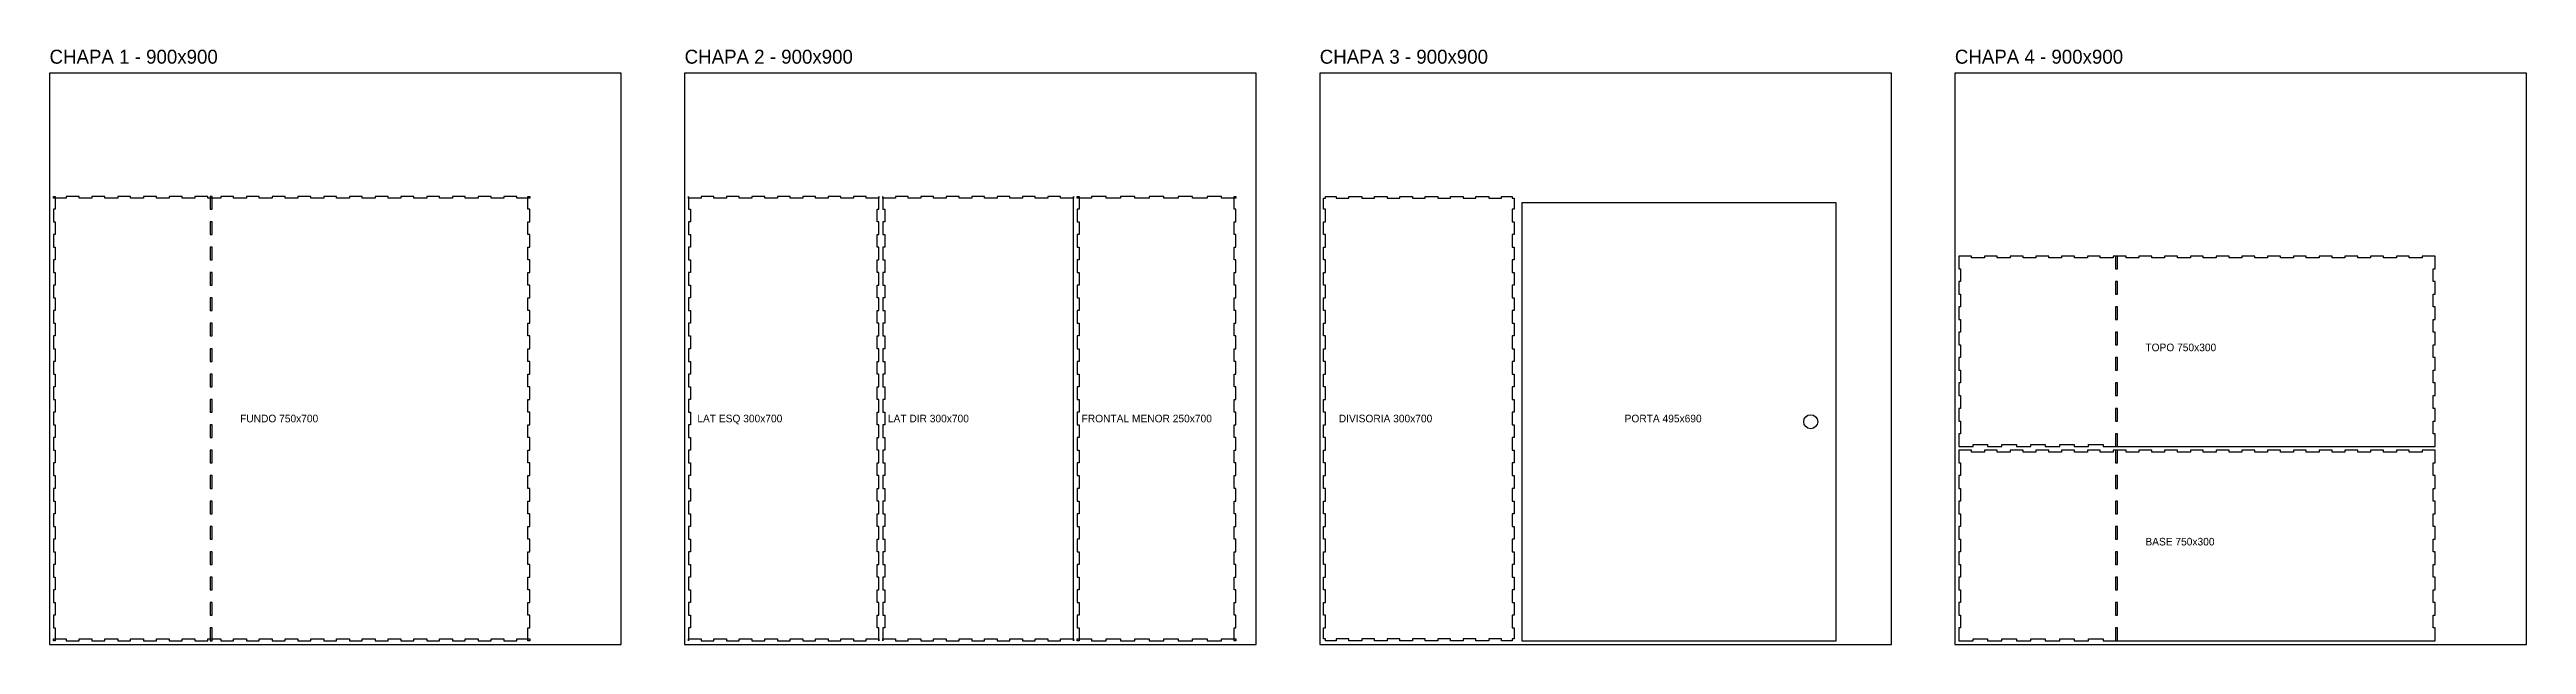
# Model space of a CAD drawing. Header units: millimetres. Extents: x 0 to 3900, y 0 to 937.
import ezdxf

# ---------------------------------------------------------------- set-up
doc = ezdxf.new("R2010")
doc.units = ezdxf.units.MM
for name, color, linetype in [('CHAPA', 8, 'Continuous'), ('CORTE', 1, 'Continuous'), ('FECHADURA', 5, 'Continuous'), ('TEXTO', 3, 'Continuous')]:
    doc.layers.add(name, color=color, linetype=linetype)

msp = doc.modelspace()

# ---------------------------------------------------------------- linework, layer by layer
at = {"layer": 'CHAPA'}
for points in [[(0, 0), (900, 0), (900, 900), (0, 900)], [(1000, 0), (1900, 0), (1900, 900), (1000, 900)], [(2000, 0), (2900, 0), (2900, 900), (2000, 900)], [(3000, 0), (3900, 0), (3900, 900), (3000, 900)]]:
    msp.add_lwpolyline(points, close=True, dxfattribs=at)
at = {"layer": 'CORTE'}
for points in [[(6, 6), (6, 9), (26.2703, 9), (26.2703, 6), (46.5405, 6), (46.5405, 9), (66.8108, 9), (66.8108, 6), (87.0811, 6), (87.0811, 9), (107.3514, 9), (107.3514, 6), (127.6216, 6), (127.6216, 9), (147.8919, 9), (147.8919, 6), (168.1622, 6), (168.1622, 9), (188.4324, 9), (188.4324, 6), (208.7027, 6), (208.7027, 9), (228.973, 9), (228.973, 6), (249.2432, 6), (249.2432, 9), (269.5135, 9), (269.5135, 6), (289.7838, 6), (289.7838, 9), (310.0541, 9), (310.0541, 6), (330.3243, 6), (330.3243, 9), (350.5946, 9), (350.5946, 6), (370.8649, 6), (370.8649, 9), (391.1351, 9), (391.1351, 6), (411.4054, 6), (411.4054, 9), (431.6757, 9), (431.6757, 6), (451.9459, 6), (451.9459, 9), (472.2162, 9), (472.2162, 6), (492.4865, 6), (492.4865, 9), (512.7568, 9), (512.7568, 6), (533.027, 6), (533.027, 9), (553.2973, 9), (553.2973, 6), (573.5676, 6), (573.5676, 9), (593.8378, 9), (593.8378, 6), (614.1081, 6), (614.1081, 9), (634.3784, 9), (634.3784, 6), (654.6486, 6), (654.6486, 9), (674.9189, 9), (674.9189, 6), (695.1892, 6), (695.1892, 9), (715.4595, 9), (715.4595, 6), (735.7297, 6), (735.7297, 9), (756, 9), (756, 6), (753, 6), (753, 26), (756, 26), (756, 46), (753, 46), (753, 66), (756, 66), (756, 86), (753, 86), (753, 106), (756, 106), (756, 126), (753, 126), (753, 146), (756, 146), (756, 166), (753, 166), (753, 186), (756, 186), (756, 206), (753, 206), (753, 226), (756, 226), (756, 246), (753, 246), (753, 266), (756, 266), (756, 286), (753, 286), (753, 306), (756, 306), (756, 326), (753, 326), (753, 346), (756, 346), (756, 366), (753, 366), (753, 386), (756, 386), (756, 406), (753, 406), (753, 426), (756, 426), (756, 446), (753, 446), (753, 466), (756, 466), (756, 486), (753, 486), (753, 506), (756, 506), (756, 526), (753, 526), (753, 546), (756, 546), (756, 566), (753, 566), (753, 586), (756, 586), (756, 606), (753, 606), (753, 626), (756, 626), (756, 646), (753, 646), (753, 666), (756, 666), (756, 686), (753, 686), (753, 706), (756, 706), (756, 703), (735.7297, 703), (735.7297, 706), (715.4595, 706), (715.4595, 703), (695.1892, 703), (695.1892, 706), (674.9189, 706), (674.9189, 703), (654.6486, 703), (654.6486, 706), (634.3784, 706), (634.3784, 703), (614.1081, 703), (614.1081, 706), (593.8378, 706), (593.8378, 703), (573.5676, 703), (573.5676, 706), (553.2973, 706), (553.2973, 703), (533.027, 703), (533.027, 706), (512.7568, 706), (512.7568, 703), (492.4865, 703), (492.4865, 706), (472.2162, 706), (472.2162, 703), (451.9459, 703), (451.9459, 706), (431.6757, 706), (431.6757, 703), (411.4054, 703), (411.4054, 706), (391.1351, 706), (391.1351, 703), (370.8649, 703), (370.8649, 706), (350.5946, 706), (350.5946, 703), (330.3243, 703), (330.3243, 706), (310.0541, 706), (310.0541, 703), (289.7838, 703), (289.7838, 706), (269.5135, 706), (269.5135, 703), (249.2432, 703), (249.2432, 706), (228.973, 706), (228.973, 703), (208.7027, 703), (208.7027, 706), (188.4324, 706), (188.4324, 703), (168.1622, 703), (168.1622, 706), (147.8919, 706), (147.8919, 703), (127.6216, 703), (127.6216, 706), (107.3514, 706), (107.3514, 703), (87.0811, 703), (87.0811, 706), (66.8108, 706), (66.8108, 703), (46.5405, 703), (46.5405, 706), (26.2703, 706), (26.2703, 703), (6, 703), (6, 706), (9, 706), (9, 686), (6, 686), (6, 666), (9, 666), (9, 646), (6, 646), (6, 626), (9, 626), (9, 606), (6, 606), (6, 586), (9, 586), (9, 566), (6, 566), (6, 546), (9, 546), (9, 526), (6, 526), (6, 506), (9, 506), (9, 486), (6, 486), (6, 466), (9, 466), (9, 446), (6, 446), (6, 426), (9, 426), (9, 406), (6, 406), (6, 386), (9, 386), (9, 366), (6, 366), (6, 346), (9, 346), (9, 326), (6, 326), (6, 306), (9, 306), (9, 286), (6, 286), (6, 266), (9, 266), (9, 246), (6, 246), (6, 226), (9, 226), (9, 206), (6, 206), (6, 186), (9, 186), (9, 166), (6, 166), (6, 146), (9, 146), (9, 126), (6, 126), (6, 106), (9, 106), (9, 86), (6, 86), (6, 66), (9, 66), (9, 46), (6, 46), (6, 26), (9, 26), (9, 6), (6, 6)], [(253, 686), (256, 686), (256, 706), (253, 706)], [(1006, 6), (1006, 9), (1026, 9), (1026, 6), (1046, 6), (1046, 9), (1066, 9), (1066, 6), (1086, 6), (1086, 9), (1106, 9), (1106, 6), (1126, 6), (1126, 9), (1146, 9), (1146, 6), (1166, 6), (1166, 9), (1186, 9), (1186, 6), (1206, 6), (1206, 9), (1226, 9), (1226, 6), (1246, 6), (1246, 9), (1266, 9), (1266, 6), (1286, 6), (1286, 9), (1306, 9), (1306, 6), (1306, 26), (1303, 26), (1303, 46), (1306, 46), (1306, 66), (1303, 66), (1303, 86), (1306, 86), (1306, 106), (1303, 106), (1303, 126), (1306, 126), (1306, 146), (1303, 146), (1303, 166), (1306, 166), (1306, 186), (1303, 186), (1303, 206), (1306, 206), (1306, 226), (1303, 226), (1303, 246), (1306, 246), (1306, 266), (1303, 266), (1303, 286), (1306, 286), (1306, 306), (1303, 306), (1303, 326), (1306, 326), (1306, 346), (1303, 346), (1303, 366), (1306, 366), (1306, 386), (1303, 386), (1303, 406), (1306, 406), (1306, 426), (1303, 426), (1303, 446), (1306, 446), (1306, 466), (1303, 466), (1303, 486), (1306, 486), (1306, 506), (1303, 506), (1303, 526), (1306, 526), (1306, 546), (1303, 546), (1303, 566), (1306, 566), (1306, 586), (1303, 586), (1303, 606), (1306, 606), (1306, 626), (1303, 626), (1303, 646), (1306, 646), (1306, 666), (1303, 666), (1303, 686), (1306, 686), (1306, 706), (1306, 703), (1286, 703), (1286, 706), (1266, 706), (1266, 703), (1246, 703), (1246, 706), (1226, 706), (1226, 703), (1206, 703), (1206, 706), (1186, 706), (1186, 703), (1166, 703), (1166, 706), (1146, 706), (1146, 703), (1126, 703), (1126, 706), (1106, 706), (1106, 703), (1086, 703), (1086, 706), (1066, 706), (1066, 703), (1046, 703), (1046, 706), (1026, 706), (1026, 703), (1006, 703), (1006, 706), (1006, 686), (1009, 686), (1009, 666), (1006, 666), (1006, 646), (1009, 646), (1009, 626), (1006, 626), (1006, 606), (1009, 606), (1009, 586), (1006, 586), (1006, 566), (1009, 566), (1009, 546), (1006, 546), (1006, 526), (1009, 526), (1009, 506), (1006, 506), (1006, 486), (1009, 486), (1009, 466), (1006, 466), (1006, 446), (1009, 446), (1009, 426), (1006, 426), (1006, 406), (1009, 406), (1009, 386), (1006, 386), (1006, 366), (1009, 366), (1009, 346), (1006, 346), (1006, 326), (1009, 326), (1009, 306), (1006, 306), (1006, 286), (1009, 286), (1009, 266), (1006, 266), (1006, 246), (1009, 246), (1009, 226), (1006, 226), (1006, 206), (1009, 206), (1009, 186), (1006, 186), (1006, 166), (1009, 166), (1009, 146), (1006, 146), (1006, 126), (1009, 126), (1009, 106), (1006, 106), (1006, 86), (1009, 86), (1009, 66), (1006, 66), (1006, 46), (1009, 46), (1009, 26), (1006, 26), (1006, 6)], [(1312, 6), (1312, 9), (1332, 9), (1332, 6), (1352, 6), (1352, 9), (1372, 9), (1372, 6), (1392, 6), (1392, 9), (1412, 9), (1412, 6), (1432, 6), (1432, 9), (1452, 9), (1452, 6), (1472, 6), (1472, 9), (1492, 9), (1492, 6), (1512, 6), (1512, 9), (1532, 9), (1532, 6), (1552, 6), (1552, 9), (1572, 9), (1572, 6), (1592, 6), (1592, 9), (1612, 9), (1612, 6), (1612, 706), (1612, 703), (1592, 703), (1592, 706), (1572, 706), (1572, 703), (1552, 703), (1552, 706), (1532, 706), (1532, 703), (1512, 703), (1512, 706), (1492, 706), (1492, 703), (1472, 703), (1472, 706), (1452, 706), (1452, 703), (1432, 703), (1432, 706), (1412, 706), (1412, 703), (1392, 703), (1392, 706), (1372, 706), (1372, 703), (1352, 703), (1352, 706), (1332, 706), (1332, 703), (1312, 703), (1312, 706), (1312, 686), (1315, 686), (1315, 666), (1312, 666), (1312, 646), (1315, 646), (1315, 626), (1312, 626), (1312, 606), (1315, 606), (1315, 586), (1312, 586), (1312, 566), (1315, 566), (1315, 546), (1312, 546), (1312, 526), (1315, 526), (1315, 506), (1312, 506), (1312, 486), (1315, 486), (1315, 466), (1312, 466), (1312, 446), (1315, 446), (1315, 426), (1312, 426), (1312, 406), (1315, 406), (1315, 386), (1312, 386), (1312, 366), (1315, 366), (1315, 346), (1312, 346), (1312, 326), (1315, 326), (1315, 306), (1312, 306), (1312, 286), (1315, 286), (1315, 266), (1312, 266), (1312, 246), (1315, 246), (1315, 226), (1312, 226), (1312, 206), (1315, 206), (1315, 186), (1312, 186), (1312, 166), (1315, 166), (1315, 146), (1312, 146), (1312, 126), (1315, 126), (1315, 106), (1312, 106), (1312, 86), (1315, 86), (1315, 66), (1312, 66), (1312, 46), (1315, 46), (1315, 26), (1312, 26), (1312, 6)], [(1618, 6), (1618, 9), (1640.7273, 9), (1640.7273, 6), (1663.4545, 6), (1663.4545, 9), (1686.1818, 9), (1686.1818, 6), (1708.9091, 6), (1708.9091, 9), (1731.6364, 9), (1731.6364, 6), (1754.3636, 6), (1754.3636, 9), (1777.0909, 9), (1777.0909, 6), (1799.8182, 6), (1799.8182, 9), (1822.5455, 9), (1822.5455, 6), (1845.2727, 6), (1845.2727, 9), (1868, 9), (1868, 6), (1865, 6), (1865, 26), (1868, 26), (1868, 46), (1865, 46), (1865, 66), (1868, 66), (1868, 86), (1865, 86), (1865, 106), (1868, 106), (1868, 126), (1865, 126), (1865, 146), (1868, 146), (1868, 166), (1865, 166), (1865, 186), (1868, 186), (1868, 206), (1865, 206), (1865, 226), (1868, 226), (1868, 246), (1865, 246), (1865, 266), (1868, 266), (1868, 286), (1865, 286), (1865, 306), (1868, 306), (1868, 326), (1865, 326), (1865, 346), (1868, 346), (1868, 366), (1865, 366), (1865, 386), (1868, 386), (1868, 406), (1865, 406), (1865, 426), (1868, 426), (1868, 446), (1865, 446), (1865, 466), (1868, 466), (1868, 486), (1865, 486), (1865, 506), (1868, 506), (1868, 526), (1865, 526), (1865, 546), (1868, 546), (1868, 566), (1865, 566), (1865, 586), (1868, 586), (1868, 606), (1865, 606), (1865, 626), (1868, 626), (1868, 646), (1865, 646), (1865, 666), (1868, 666), (1868, 686), (1865, 686), (1865, 706), (1868, 706), (1868, 703), (1845.2727, 703), (1845.2727, 706), (1822.5455, 706), (1822.5455, 703), (1799.8182, 703), (1799.8182, 706), (1777.0909, 706), (1777.0909, 703), (1754.3636, 703), (1754.3636, 706), (1731.6364, 706), (1731.6364, 703), (1708.9091, 703), (1708.9091, 706), (1686.1818, 706), (1686.1818, 703), (1663.4545, 703), (1663.4545, 706), (1640.7273, 706), (1640.7273, 703), (1618, 703), (1618, 706), (1621, 706), (1621, 686), (1618, 686), (1618, 666), (1621, 666), (1621, 646), (1618, 646), (1618, 626), (1621, 626), (1621, 606), (1618, 606), (1618, 586), (1621, 586), (1621, 566), (1618, 566), (1618, 546), (1621, 546), (1621, 526), (1618, 526), (1618, 506), (1621, 506), (1621, 486), (1618, 486), (1618, 466), (1621, 466), (1621, 446), (1618, 446), (1618, 426), (1621, 426), (1621, 406), (1618, 406), (1618, 386), (1621, 386), (1621, 366), (1618, 366), (1618, 346), (1621, 346), (1621, 326), (1618, 326), (1618, 306), (1621, 306), (1621, 286), (1618, 286), (1618, 266), (1621, 266), (1621, 246), (1618, 246), (1618, 226), (1621, 226), (1621, 206), (1618, 206), (1618, 186), (1621, 186), (1621, 166), (1618, 166), (1618, 146), (1621, 146), (1621, 126), (1618, 126), (1618, 106), (1621, 106), (1621, 86), (1618, 86), (1618, 66), (1621, 66), (1621, 46), (1618, 46), (1618, 26), (1621, 26), (1621, 6), (1618, 6)], [(2006, 9), (2006, 26), (2009, 26), (2009, 46), (2006, 46), (2006, 66), (2009, 66), (2009, 86), (2006, 86), (2006, 106), (2009, 106), (2009, 126), (2006, 126), (2006, 146), (2009, 146), (2009, 166), (2006, 166), (2006, 186), (2009, 186), (2009, 206), (2006, 206), (2006, 226), (2009, 226), (2009, 246), (2006, 246), (2006, 266), (2009, 266), (2009, 286), (2006, 286), (2006, 306), (2009, 306), (2009, 326), (2006, 326), (2006, 346), (2009, 346), (2009, 366), (2006, 366), (2006, 386), (2009, 386), (2009, 406), (2006, 406), (2006, 426), (2009, 426), (2009, 446), (2006, 446), (2006, 466), (2009, 466), (2009, 486), (2006, 486), (2006, 506), (2009, 506), (2009, 526), (2006, 526), (2006, 546), (2009, 546), (2009, 566), (2006, 566), (2006, 586), (2009, 586), (2009, 606), (2006, 606), (2006, 626), (2009, 626), (2009, 646), (2006, 646), (2006, 666), (2009, 666), (2009, 686), (2006, 686), (2006, 703), (2009, 703), (2009, 706), (2026, 706), (2026, 703), (2046, 703), (2046, 706), (2066, 706), (2066, 703), (2086, 703), (2086, 706), (2106, 706), (2106, 703), (2126, 703), (2126, 706), (2146, 706), (2146, 703), (2166, 703), (2166, 706), (2186, 706), (2186, 703), (2206, 703), (2206, 706), (2226, 706), (2226, 703), (2246, 703), (2246, 706), (2266, 706), (2266, 703), (2286, 703), (2286, 706), (2303, 706), (2303, 703), (2306, 703), (2306, 686), (2303, 686), (2303, 666), (2306, 666), (2306, 646), (2303, 646), (2303, 626), (2306, 626), (2306, 606), (2303, 606), (2303, 586), (2306, 586), (2306, 566), (2303, 566), (2303, 546), (2306, 546), (2306, 526), (2303, 526), (2303, 506), (2306, 506), (2306, 486), (2303, 486), (2303, 466), (2306, 466), (2306, 446), (2303, 446), (2303, 426), (2306, 426), (2306, 406), (2303, 406), (2303, 386), (2306, 386), (2306, 366), (2303, 366), (2303, 346), (2306, 346), (2306, 326), (2303, 326), (2303, 306), (2306, 306), (2306, 286), (2303, 286), (2303, 266), (2306, 266), (2306, 246), (2303, 246), (2303, 226), (2306, 226), (2306, 206), (2303, 206), (2303, 186), (2306, 186), (2306, 166), (2303, 166), (2303, 146), (2306, 146), (2306, 126), (2303, 126), (2303, 106), (2306, 106), (2306, 86), (2303, 86), (2303, 66), (2306, 66), (2306, 46), (2303, 46), (2303, 26), (2306, 26), (2306, 9), (2303, 9), (2303, 6), (2286, 6), (2286, 9), (2266, 9), (2266, 6), (2246, 6), (2246, 9), (2226, 9), (2226, 6), (2206, 6), (2206, 9), (2186, 9), (2186, 6), (2166, 6), (2166, 9), (2146, 9), (2146, 6), (2126, 6), (2126, 9), (2106, 9), (2106, 6), (2086, 6), (2086, 9), (2066, 9), (2066, 6), (2046, 6), (2046, 9), (2026, 9), (2026, 6), (2009, 6), (2009, 9)], [(253, 646), (256, 646), (256, 666), (253, 666)], [(2318, 6), (2813, 6), (2813, 696), (2318, 696), (2318, 6)], [(253, 606), (256, 606), (256, 626), (253, 626)], [(253, 566), (256, 566), (256, 586), (253, 586)], [(3006, 312), (3028.7273, 312), (3028.7273, 315), (3051.4545, 315), (3051.4545, 312), (3074.1818, 312), (3074.1818, 315), (3096.9091, 315), (3096.9091, 312), (3119.6364, 312), (3119.6364, 315), (3142.3636, 315), (3142.3636, 312), (3165.0909, 312), (3165.0909, 315), (3187.8182, 315), (3187.8182, 312), (3210.5455, 312), (3210.5455, 315), (3233.2727, 315), (3233.2727, 312), (3256, 312), (3756, 312), (3756, 332), (3753, 332), (3753, 352), (3756, 352), (3756, 372), (3753, 372), (3753, 392), (3756, 392), (3756, 412), (3753, 412), (3753, 432), (3756, 432), (3756, 452), (3753, 452), (3753, 472), (3756, 472), (3756, 492), (3753, 492), (3753, 512), (3756, 512), (3756, 532), (3753, 532), (3753, 552), (3756, 552), (3756, 572), (3753, 572), (3753, 592), (3756, 592), (3756, 612), (3735.7297, 612), (3735.7297, 609), (3715.4595, 609), (3715.4595, 612), (3695.1892, 612), (3695.1892, 609), (3674.9189, 609), (3674.9189, 612), (3654.6486, 612), (3654.6486, 609), (3634.3784, 609), (3634.3784, 612), (3614.1081, 612), (3614.1081, 609), (3593.8378, 609), (3593.8378, 612), (3573.5676, 612), (3573.5676, 609), (3553.2973, 609), (3553.2973, 612), (3533.027, 612), (3533.027, 609), (3512.7568, 609), (3512.7568, 612), (3492.4865, 612), (3492.4865, 609), (3472.2162, 609), (3472.2162, 612), (3451.9459, 612), (3451.9459, 609), (3431.6757, 609), (3431.6757, 612), (3411.4054, 612), (3411.4054, 609), (3391.1351, 609), (3391.1351, 612), (3370.8649, 612), (3370.8649, 609), (3350.5946, 609), (3350.5946, 612), (3330.3243, 612), (3330.3243, 609), (3310.0541, 609), (3310.0541, 612), (3289.7838, 612), (3289.7838, 609), (3269.5135, 609), (3269.5135, 612), (3249.2432, 612), (3249.2432, 609), (3228.973, 609), (3228.973, 612), (3208.7027, 612), (3208.7027, 609), (3188.4324, 609), (3188.4324, 612), (3168.1622, 612), (3168.1622, 609), (3147.8919, 609), (3147.8919, 612), (3127.6216, 612), (3127.6216, 609), (3107.3514, 609), (3107.3514, 612), (3087.0811, 612), (3087.0811, 609), (3066.8108, 609), (3066.8108, 612), (3046.5405, 612), (3046.5405, 609), (3026.2703, 609), (3026.2703, 612), (3006, 612), (3006, 592), (3009, 592), (3009, 572), (3006, 572), (3006, 552), (3009, 552), (3009, 532), (3006, 532), (3006, 512), (3009, 512), (3009, 492), (3006, 492), (3006, 472), (3009, 472), (3009, 452), (3006, 452), (3006, 432), (3009, 432), (3009, 412), (3006, 412), (3006, 392), (3009, 392), (3009, 372), (3006, 372), (3006, 352), (3009, 352), (3009, 332), (3006, 332), (3006, 312)], [(3253, 592), (3256, 592), (3256, 612), (3253, 612)], [(253, 526), (256, 526), (256, 546), (253, 546)], [(3253, 552), (3256, 552), (3256, 572), (3253, 572)], [(3253, 512), (3256, 512), (3256, 532), (3253, 532)], [(253, 486), (256, 486), (256, 506), (253, 506)], [(3253, 472), (3256, 472), (3256, 492), (3253, 492)], [(253, 446), (256, 446), (256, 466), (253, 466)], [(3253, 432), (3256, 432), (3256, 452), (3253, 452)], [(253, 406), (256, 406), (256, 426), (253, 426)], [(3253, 392), (3256, 392), (3256, 412), (3253, 412)], [(253, 366), (256, 366), (256, 386), (253, 386)], [(3253, 352), (3256, 352), (3256, 372), (3253, 372)], [(253, 326), (256, 326), (256, 346), (253, 346)], [(3253, 312), (3256, 312), (3256, 332), (3253, 332)], [(253, 286), (256, 286), (256, 306), (253, 306)], [(3006, 6), (3028.7273, 6), (3028.7273, 9), (3051.4545, 9), (3051.4545, 6), (3074.1818, 6), (3074.1818, 9), (3096.9091, 9), (3096.9091, 6), (3119.6364, 6), (3119.6364, 9), (3142.3636, 9), (3142.3636, 6), (3165.0909, 6), (3165.0909, 9), (3187.8182, 9), (3187.8182, 6), (3210.5455, 6), (3210.5455, 9), (3233.2727, 9), (3233.2727, 6), (3256, 6), (3756, 6), (3756, 26), (3753, 26), (3753, 46), (3756, 46), (3756, 66), (3753, 66), (3753, 86), (3756, 86), (3756, 106), (3753, 106), (3753, 126), (3756, 126), (3756, 146), (3753, 146), (3753, 166), (3756, 166), (3756, 186), (3753, 186), (3753, 206), (3756, 206), (3756, 226), (3753, 226), (3753, 246), (3756, 246), (3756, 266), (3753, 266), (3753, 286), (3756, 286), (3756, 306), (3735.7297, 306), (3735.7297, 303), (3715.4595, 303), (3715.4595, 306), (3695.1892, 306), (3695.1892, 303), (3674.9189, 303), (3674.9189, 306), (3654.6486, 306), (3654.6486, 303), (3634.3784, 303), (3634.3784, 306), (3614.1081, 306), (3614.1081, 303), (3593.8378, 303), (3593.8378, 306), (3573.5676, 306), (3573.5676, 303), (3553.2973, 303), (3553.2973, 306), (3533.027, 306), (3533.027, 303), (3512.7568, 303), (3512.7568, 306), (3492.4865, 306), (3492.4865, 303), (3472.2162, 303), (3472.2162, 306), (3451.9459, 306), (3451.9459, 303), (3431.6757, 303), (3431.6757, 306), (3411.4054, 306), (3411.4054, 303), (3391.1351, 303), (3391.1351, 306), (3370.8649, 306), (3370.8649, 303), (3350.5946, 303), (3350.5946, 306), (3330.3243, 306), (3330.3243, 303), (3310.0541, 303), (3310.0541, 306), (3289.7838, 306), (3289.7838, 303), (3269.5135, 303), (3269.5135, 306), (3249.2432, 306), (3249.2432, 303), (3228.973, 303), (3228.973, 306), (3208.7027, 306), (3208.7027, 303), (3188.4324, 303), (3188.4324, 306), (3168.1622, 306), (3168.1622, 303), (3147.8919, 303), (3147.8919, 306), (3127.6216, 306), (3127.6216, 303), (3107.3514, 303), (3107.3514, 306), (3087.0811, 306), (3087.0811, 303), (3066.8108, 303), (3066.8108, 306), (3046.5405, 306), (3046.5405, 303), (3026.2703, 303), (3026.2703, 306), (3006, 306), (3006, 286), (3009, 286), (3009, 266), (3006, 266), (3006, 246), (3009, 246), (3009, 226), (3006, 226), (3006, 206), (3009, 206), (3009, 186), (3006, 186), (3006, 166), (3009, 166), (3009, 146), (3006, 146), (3006, 126), (3009, 126), (3009, 106), (3006, 106), (3006, 86), (3009, 86), (3009, 66), (3006, 66), (3006, 46), (3009, 46), (3009, 26), (3006, 26), (3006, 6)], [(3253, 286), (3256, 286), (3256, 306), (3253, 306)], [(253, 246), (256, 246), (256, 266), (253, 266)], [(3253, 246), (3256, 246), (3256, 266), (3253, 266)], [(253, 206), (256, 206), (256, 226), (253, 226)], [(3253, 206), (3256, 206), (3256, 226), (3253, 226)], [(253, 166), (256, 166), (256, 186), (253, 186)], [(3253, 166), (3256, 166), (3256, 186), (3253, 186)], [(253, 126), (256, 126), (256, 146), (253, 146)], [(3253, 126), (3256, 126), (3256, 146), (3253, 146)], [(253, 86), (256, 86), (256, 106), (253, 106)], [(3253, 86), (3256, 86), (3256, 106), (3253, 106)], [(253, 46), (256, 46), (256, 66), (253, 66)], [(3253, 46), (3256, 46), (3256, 66), (3253, 66)], [(253, 6), (256, 6), (256, 26), (253, 26)], [(3253, 6), (3256, 6), (3256, 26), (3253, 26)]]:
    msp.add_lwpolyline(points, close=True, dxfattribs=at)
at = {"layer": 'FECHADURA'}
msp.add_circle((2773, 351), 11, dxfattribs=at)

# ---------------------------------------------------------------- texts
at = {"layer": 'TEXTO'}
for s, height, p in [('CHAPA 1 - 900x900', 22, (0, 915)), ('CHAPA 2 - 900x900', 22, (1000, 915)), ('CHAPA 3 - 900x900', 22, (2000, 915)), ('CHAPA 4 - 900x900', 22, (3000, 915)), ('TOPO 750x300', 12, (3300, 462)), ('FUNDO 750x700', 12, (300, 350)), ('LAT ESQ 300x700', 12, (1020, 350)), ('LAT DIR 300x700', 12, (1320, 350)), ('FRONTAL MENOR 250x700', 12, (1625, 350)), ('DIVISORIA 300x700', 12, (2030, 350)), ('PORTA 495x690', 12, (2480, 350)), ('BASE 750x300', 12, (3300, 156))]:
    msp.add_text(s, height=height, dxfattribs=at).set_placement(p)

doc.saveas('drawing.dxf')
